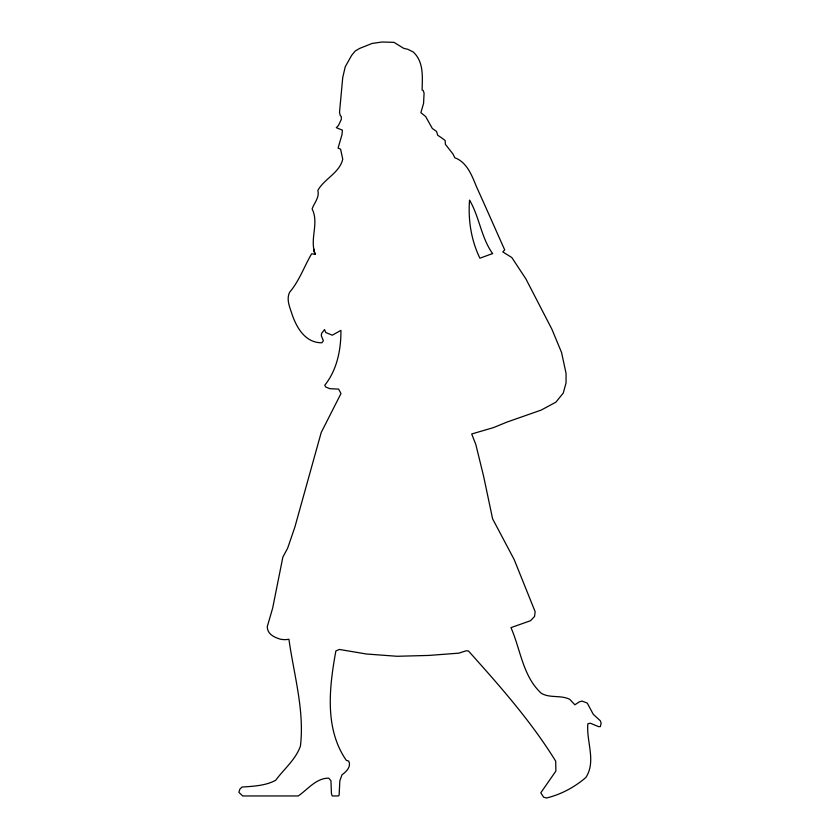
<?xml version="1.0" encoding="UTF-8"?>
<svg xmlns="http://www.w3.org/2000/svg" width="840" height="840" viewBox="0 0 840 840"><rect width="100%" height="100%" fill="white"/><g stroke="black" fill="none" stroke-linecap="round" stroke-linejoin="round"><path stroke-width="1.26" d="M314.181 249.291L313.677 250.877L315.305 254.237L311.619 253.806C304.154 266.584 299.418 280.718 289.601 292.278C285.999 299.775 290.042 307.639 292.246 314.885C297.034 328.566 305.75 342.919 321.899 342.783L323.369 340.725L321.31 335.738L321.605 333.385L324.544 329.564L325.71 332.493L332.252 335.192L340.904 330.382C341.124 349.482 337.008 370.062 324.776 385.214L325.647 386.946L329.752 388.668L338.615 389.109L340.977 393.561L321.206 432.516L294.84 527.194L287.647 548.174L282.849 557.162L272.664 608.097L267.267 626.672C267.278 634.252 274.439 637.434 280.644 639.25A22.26 22.26 0 0 0 288.929 639.25C293.832 674.52 304.637 710.294 300.437 746.014C295.796 759.518 284.014 768.957 275.646 780.328C265.325 785.799 253.397 786.261 241.983 787.059L239.82 789.222L238.865 792.351L242.718 795.952L298.252 795.952C307.755 789.432 316.365 777.913 328.786 778.166L330.95 780.801L331.433 793.548L332.231 795.952L338.405 795.952L339.119 795.228L339.843 780.801L342.006 774.795C346.195 771.698 351.498 766.815 348.737 761.093L346.332 760.368C324.261 728.626 329.332 686.952 335.874 650.916L339.402 649.457L366.419 654.003L397.131 656.282L428.978 655.421L458.84 653.153L466.305 650.748L468.457 650.99C499.748 685.902 531.048 721.224 555.702 761.177L555.891 771.057L540.813 792.771L543.627 797.192L546.441 798C560.9 794.567 574.602 787.196 585.858 777.494C596.474 761.177 586.131 741.416 587.864 723.797L590.279 723.198L598.521 726.621L600.337 726.621L601.135 723.198L600.337 720.783L593.292 714.347L587.265 703.091L582.036 701.075L579.222 701.883L574.885 704.812L569.762 699.332C560.721 694.796 550.126 698.428 541.359 693.336C522.732 676.263 520.663 649.667 510.972 627.638L530.534 620.707L534.544 616.486L535.143 611.688L514.164 559.555L492.597 518.805L483.609 476.259L475.818 444.497L471.702 433.976L493.5 427.602L507.066 422.048L541.191 410.078L555.88 402.171L563.231 393.131L566.055 382.967L566.055 373.359L561.54 352.454L551.933 329.291L525.945 279.006L511.812 257.534L502.772 251.885L504.714 249.931C495.306 228.942 486.087 207.858 476.564 186.931C471.996 175.791 467.072 162.225 454.829 157.763L452.991 154.025L445.347 144.28L445.19 140.564A82.205 82.205 0 0 0 437.745 135.292L436.506 131.418L432.317 128.468L425.649 116.529L420.882 112.676L423.581 103.341L424.074 93.03L423.087 90.321L422.111 90.08C422.384 76.839 423.948 61.961 413.269 52.007L407.862 49.308L403.683 48.321L393.992 42.357L382.169 42L372.131 43.438L359.583 48.447L355.288 50.957L351.697 55.262L345.251 66.728L342.741 77.48L339.518 112.245L340.231 115.469L341.313 116.55L341.313 119.417L338.447 125.507L336.294 127.659L342.384 130.168L342.027 134.474L338.079 148.092L340.589 149.163L342.741 159.201C339.549 172.935 324.303 178.742 317.856 190.397C319.704 197.463 314.265 202.776 312.113 208.908C319.431 223.597 309.173 239.243 315.305 254.237M492.608 253.575L479.903 258.195C471.167 240.282 468.027 219.954 469.539 200.13C479.356 216.636 481.215 237.794 492.608 253.575"/></g></svg>
